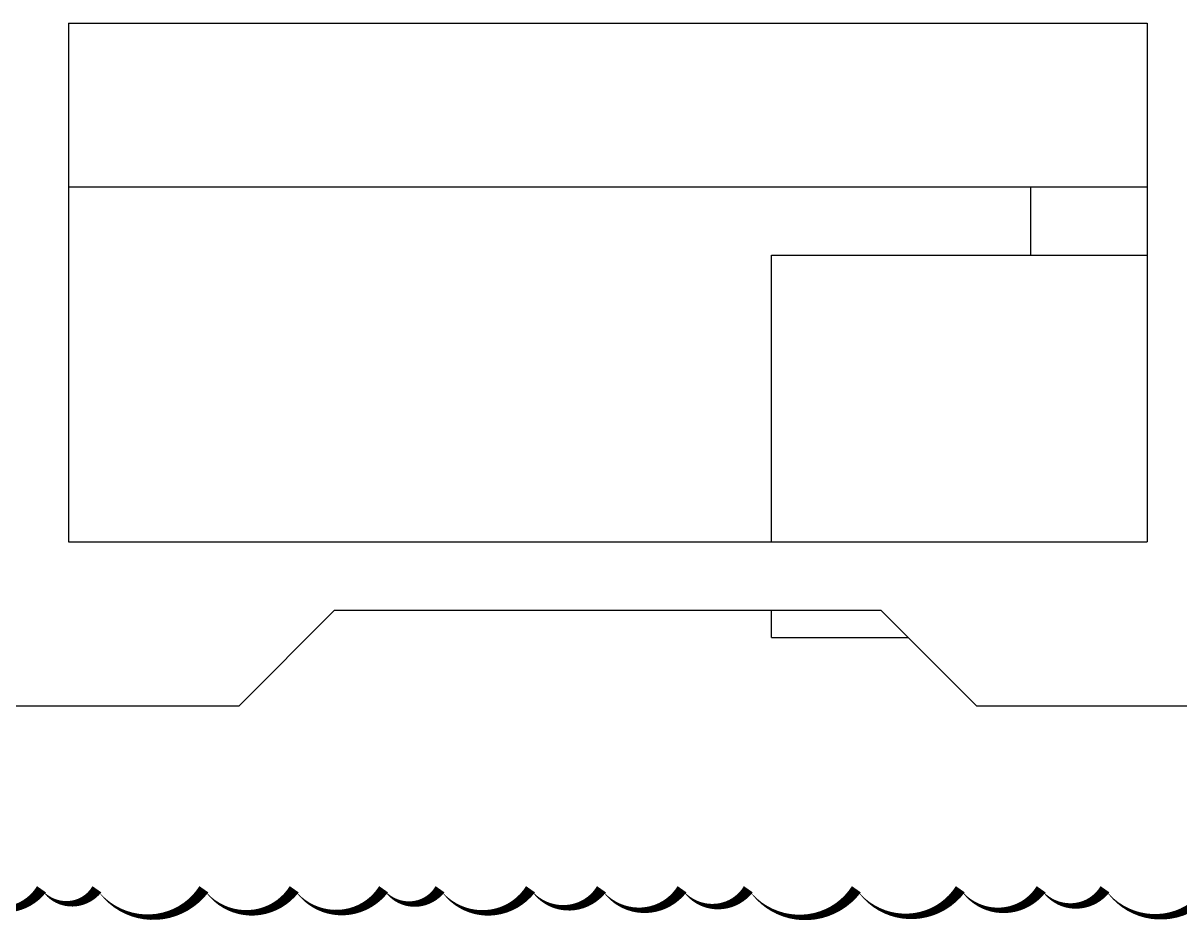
# Model space of a CAD drawing. Extents: x -3080 to 28500, y -1326 to 31609.
# Drawn here: x 3055.9 to 3479.5, y 25941.3 to 26270.8 of the extents above; entities that cross this region are included whole.
import ezdxf
from ezdxf.xclip import XClip

# ---------------------------------------------------------------- set-up
doc = ezdxf.new("R2010")
doc.units = 0
doc.header["$LTSCALE"] = 100
doc.header["$XCLIPFRAME"] = 2
for name, color, linetype in [('0-xref', 8, 'Continuous'), ('188K-SM-07-F10-MECH-CR PIPE-Y2257103$0$X-S-FAB_SL ALL$0$ASP_1', 1, 'Continuous'), ('188K-SM-07-F10-MECH-CR PIPE-Y2257103$0$X-S-FAB_SL ALL$0$ASP_8', 8, 'Continuous')]:
    doc.layers.add(name, color=color, linetype=linetype)

# ---------------------------------------------------------------- blocks, each defined once
blk = doc.blocks.new('188K-SM-07-F10-MECH-CR PIPE-Y2257103$0$X-S-FAB_SL ALL')
at = {"layer": '188K-SM-07-F10-MECH-CR PIPE-Y2257103$0$X-S-FAB_SL ALL$0$ASP_1'}
for p, q in [((-1401.021, -73063.977), (-1006.021, -73063.977)), ((-1401.021, -73063.977), (-1401.021, -73253.977)), ((-1006.021, -73063.977), (-1006.021, -73253.977)), ((-1401.021, -73253.977), (-1006.021, -73253.977)), ((-1303.521, -73278.977), (-1338.521, -73313.977)), ((-1303.521, -73278.977), (-1103.521, -73278.977)), ((-1103.521, -73278.977), (-1068.521, -73313.977)), ((-1488.521, -73313.977), (-1338.521, -73313.977)), ((-1068.521, -73313.977), (-918.521, -73313.977))]:
    blk.add_line(p, q, dxfattribs=at)
at = {"layer": '188K-SM-07-F10-MECH-CR PIPE-Y2257103$0$X-S-FAB_SL ALL$0$ASP_8'}
for p, q in [((-1401.021, -73123.977), (-1006.021, -73123.977)), ((-1048.521, -73148.977), (-1048.521, -73123.977)), ((-1143.521, -73253.977), (-1143.521, -73148.977)), ((-1143.521, -73148.977), (-1006.021, -73148.977)), ((-1143.521, -73288.977), (-1143.521, -73278.977)), ((-1143.521, -73288.977), (-1093.521, -73288.977))]:
    blk.add_line(p, q, dxfattribs=at)
blk = doc.blocks.new('188K-SM-07-F10-MECH-CR PIPE-Y2257103')
ref = blk.add_blockref('188K-SM-07-F10-MECH-CR PIPE-Y2257103$0$X-S-FAB_SL ALL', (4473.521, 99334.763))
XClip(ref).set_block_clipping_path([(-7553.4648570136, -75341.9369645483), (24026.2025623869, -67725.7696244382)])
blk.add_lwpolyline([(3034.057, 25953.57, 0, 4, 0.5205671), (3062.667, 25953.57, 0, 4, 0.5205671), (3082.96, 25953.57, 0, 4, 0.5205671), (3122.133, 25953.57, 0, 4, 0.5205671), (3155.209, 25953.57, 0, 4, 0.5205671), (3187.944, 25953.57, 0, 4, 0.5205671), (3208.609, 25953.57, 0, 4, 0.5205671), (3241.746, 25953.57, 0, 4, 0.5205671), (3267.729, 25953.57, 0, 4, 0.5205671), (3297.225, 25953.57, 0, 4, 0.5205671), (3321.5, 25953.57, 0, 4, 0.5205671), (3361.068, 25953.57, 0, 4, 0.5205671), (3399.142, 25953.57, 0, 4, 0.5205671), (3428.733, 25953.57, 0, 4, 0.5205671), (3452.112, 25953.57, 0, 4, 0.5205671), (3490.77, 25953.57, 0, 4, 0.5205671)], format="xyseb")

msp = doc.modelspace()

# ---------------------------------------------------------------- block references
at = {"layer": '0-xref'}
msp.add_blockref('188K-SM-07-F10-MECH-CR PIPE-Y2257103', (0, 0), dxfattribs=at)

doc.saveas('drawing.dxf')
